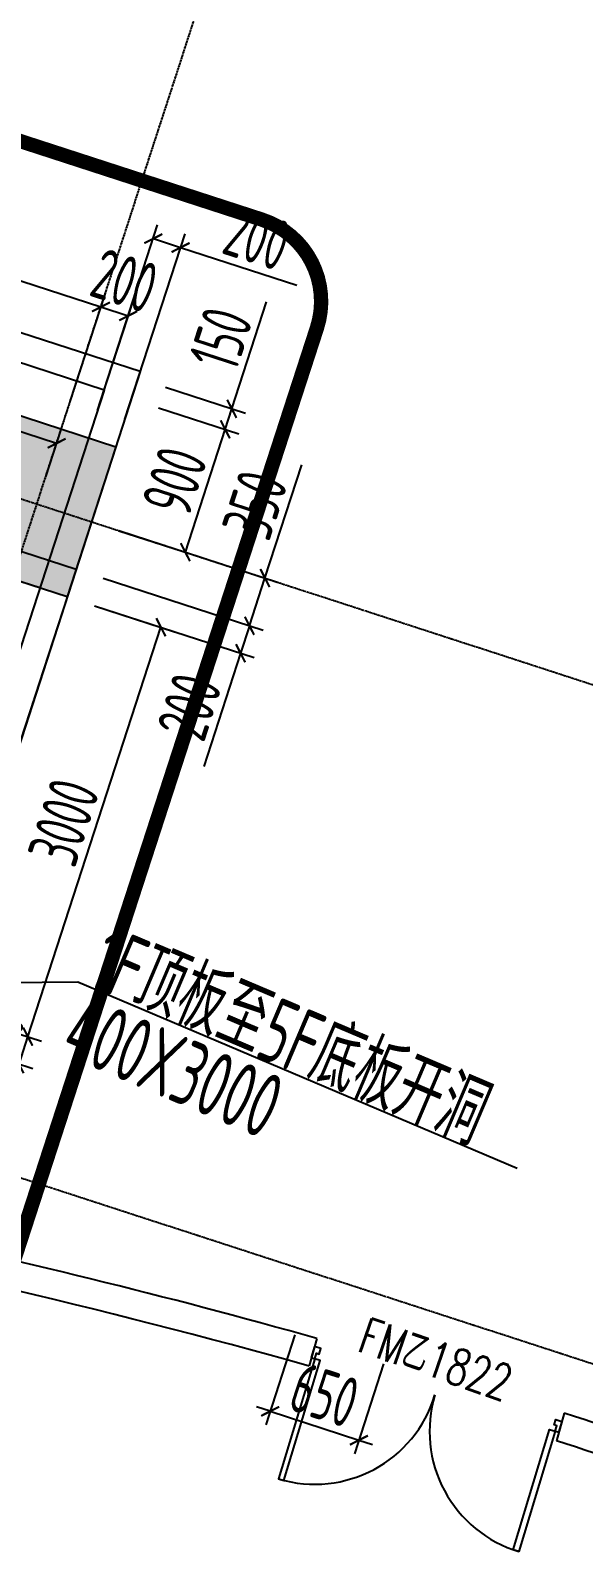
# Model space of a CAD drawing. Extents: x 11778731 to 12007717, y -6694179 to -6363962.
# Drawn here: x 11922685 to 11926542, y -6394229 to -6383683 of the extents above; entities that cross this region are included whole.
import ezdxf
from ezdxf.enums import TextEntityAlignment as Align
from ezdxf.xclip import XClip

# ---------------------------------------------------------------- set-up
doc = ezdxf.new("R2010")
doc.units = 0
doc.header["$LTSCALE"] = 10
doc.header["$MEASUREMENT"] = 0
doc.header["$XCLIPFRAME"] = 0
for name, pattern in [('A3-RG-axis-100$0$CENTER', [2, 1.25, -0.25, 0.25, -0.25]), ('A3-RI-3F$0$DASHED2', [0.375, 0.25, -0.125]), ('DASHED2', [0.375, 0.25, -0.125])]:
    doc.linetypes.add(name, pattern=pattern)
for name, color, linetype in [('A-CLOD', 200, 'Continuous'), ('A3-RB-3F-100$0$A-DIMS-100', 1, 'Continuous'), ('A3-RG-axis-100$0$A-DIMS-100', 1, 'Continuous'), ('A3-RG-axis-100$0$A-GRID', 1, 'A3-RG-axis-100$0$CENTER'), ('A3-RI-3F$0$A-DOOR', 32, 'Continuous'), ('A3-RI-3F$0$A-WALL', 7, 'Continuous'), ('A3-RS-1F$0$A-HATH-GRAY', 8, 'Continuous'), ('A3-RS-1F$0$A-WALL', 7, 'Continuous'), ('A3-SYMB-3F-100$0$A-SYMB', 4, 'Continuous'), ('A3-SYMB-3F-100$0$A-SYMB-AREA', 4, 'Continuous'), ('A3-SYMB-3F-100$0$A-SYMB-DOOR', 3, 'Continuous'), ('A3-SYMB-3F-100$0$A-SYMB-DOOR1', 3, 'Continuous'), ('A3-SYMB-3F-100$0$A-SYMB-DOOR2', 3, 'Continuous'), ('A3-SYMB-3F-100$0$A-SYMB-DOOR3', 3, 'Continuous'), ('A3-SYMB-3F-100$0$A-SYMB-NAME', 4, 'Continuous'), ('A3-SYMB-3F-100$0$A-SYMB-NAME-E', 4, 'Continuous')]:
    doc.layers.add(name, color=color, linetype=linetype)
doc.layers.add('A3-RI-3F$0$A-X-CHEK', color=6, linetype='A3-RI-3F$0$DASHED2', plot=False)
doc.layers.add('A3-RI-3F$0$AN-WNDW-CWMG', color=3, linetype='Continuous', lineweight=5)
doc.styles.add('A3-RB-3F-100$0$XD2008', font='xd-hzs.shx', dxfattribs={"width": 0.7, "bigfont": 'xd-hztxt.shx'})
doc.styles.add('A3-RG-axis-100$0$XD2008', font='xd-hzs.shx', dxfattribs={"width": 0.7, "bigfont": 'xd-hztxt.shx'})
doc.styles.add('A3-SYMB-3F-100$0$ECADI', font='hzs.shx', dxfattribs={"width": 0.7, "bigfont": 'hztxt.shx'})
doc.styles.add('A3-SYMB-3F-100$0$ECADI-TXT', font='simplex.shx', dxfattribs={"bigfont": 'hztxt.shx'})
doc.dimstyles.new('A3-RB-3F-100$0$XD100$0', dxfattribs={"dimscale": 100, "dimtxt": 3.5, "dimasz": 1, "dimexe": 1, "dimexo": 2, "dimgap": 0.5, "dimtad": 1, "dimdec": 0, "dimdsep": 46, "dimtxsty": 'A3-RB-3F-100$0$XD2008', "dimblk1": 'A3-RB-3F-100$0$_ARCHTICK', "dimblk2": 'A3-RB-3F-100$0$_ARCHTICK', "dimsah": 1, "dimcen": 2.5, "dimclrt": 4, "dimaunit": 1, "dimadec": 0, "dimazin": 0, "dimtfac": 1, "dimtdec": 0, "dimtix": 1, "dimtmove": 0, "dimatfit": 3, "dimfxl": 0, "dimtolj": 1, "dimtzin": 0, "dimarcsym": 0})
doc.dimstyles.new('A3-RG-axis-100$0$XD100$0', dxfattribs={"dimscale": 100, "dimtxt": 3.5, "dimasz": 1, "dimexe": 1, "dimexo": 2, "dimgap": 0.5, "dimtad": 1, "dimdec": 0, "dimdsep": 46, "dimtxsty": 'A3-RG-axis-100$0$XD2008', "dimblk1": 'A3-RG-axis-100$0$_ARCHTICK', "dimblk2": 'A3-RG-axis-100$0$_ARCHTICK', "dimsah": 1, "dimcen": 2.5, "dimclrt": 4, "dimaunit": 1, "dimadec": 0, "dimazin": 0, "dimtfac": 1, "dimtdec": 0, "dimtix": 1, "dimtmove": 0, "dimatfit": 3, "dimfxl": 0, "dimtolj": 1, "dimtzin": 0, "dimarcsym": 0})

# ---------------------------------------------------------------- blocks, each defined once
blk = doc.blocks.new('A3-RI-3F$0$J-双扇门-1800')
for points in [[(25, 80), (25, 955), (65, 955), (65, 80)], [(1775, 80), (1775, 955), (1735, 955), (1735, 80)], [(0, 80), (25, 80), (25, 40), (45, 40), (45, 0), (0, 0)], [(1800, 80), (1775, 80), (1775, 40), (1755, 40), (1755, 0), (1800, 0)]]:
    blk.add_lwpolyline(points, close=True)
for centre, start, end in [((25, 80), 360, 90), ((1775, 80), 90, 180)]:
    blk.add_arc(centre, 875, start, end)
blk = doc.blocks.new('A3-RI-3F')
at = {"layer": 'A3-RI-3F$0$A-WALL'}
for p, q in [((11923452, -6386062), (11916319, -6383744)), ((11923200, -6386190), (11916495, -6384011)), ((11923004, -6387441), (11916109, -6385200)), ((11922752, -6387569), (11916047, -6385390)), ((11923452, -6386062), (11921515, -6392022)), ((11923200, -6386190), (11921825, -6390422)), ((11924683, -6392798), (11924628, -6392990)), ((11926406, -6393319), (11926352, -6393511))]:
    blk.add_line(p, q, dxfattribs=at)
for radius, start, end in [(47350, 74.2763, 79.7429), (47550, 74.2763, 78.2067), (47550, 69.1562, 72.1069), (47350, 70.7531, 72.0977)]:
    blk.add_arc((11911797, -6438569), radius, start, end, dxfattribs=at)
at = {"layer": 'A3-RI-3F$0$A-X-CHEK'}
blk.add_line((11923112, -6387108), (11921721, -6391387), dxfattribs=at)
at = {"layer": 'A3-RI-3F$0$AN-WNDW-CWMG'}
blk.add_line((11922901, -6386461), (11923006, -6386139), dxfattribs=at)
at = {"layer": 'A3-RI-3F$0$A-DOOR', "rotation": 163.1893244103685}
blk.add_blockref('A3-RI-3F$0$J-双扇门-1800', (11926390, -6393376), dxfattribs=at)
blk = doc.blocks.new('A3-RG-axis-100$0$_ARCHTICK')
at = {"color": 0, "linetype": 'ByBlock', "const_width": 0.15}
blk.add_lwpolyline([(-0.5, -0.5), (0.5, 0.5)], dxfattribs=at)
blk = doc.blocks.new('*D266')
at = {"layer": 'A3-RG-axis-100$0$A-DIMS-100', "color": 0, "lineweight": -2}
for p, q in [((11924530, -6392774), (11924327, -6393401)), ((11925148, -6392975), (11924945, -6393602)), ((11924357, -6393306), (11924262, -6393275)), ((11924357, -6393306), (11924976, -6393507)), ((11924976, -6393507), (11925071, -6393538))]:
    blk.add_line(p, q, dxfattribs=at)
at = {"layer": 'A3-RG-axis-100$0$A-DIMS-100', "color": 0, "lineweight": -2, "xscale": 100, "yscale": 100, "zscale": 100}
for p, rotation in [((11924357, -6393306), 341.9977395335488), ((11924976, -6393507), 161.9977395335488)]:
    blk.add_blockref('A3-RG-axis-100$0$_ARCHTICK', p, dxfattribs=dict(at, rotation=rotation))
at = {"layer": 'A3-RG-axis-100$0$A-DIMS-100', "color": 4, "insert": (11924736, -6393192), "char_height": 350, "attachment_point": 5, "rotation": 341.9977, "style": 'A3-RG-axis-100$0$XD2008'}
blk.add_mtext('\\A1;650', dxfattribs=at)
blk = doc.blocks.new('A3-SYMB-3F-100$0$ECADI-TAG-DOOR')
at = {"layer": 'A3-SYMB-3F-100$0$A-SYMB-DOOR', "style": 'A3-SYMB-3F-100$0$ECADI-TXT', "width": 0.7}
for tag, p in [('门窗主编号1', (-6.41, 7.26)), ('门窗主编号2', (2.08, 7.26))]:
    blk.add_attdef(tag, p, '', height=2.5, dxfattribs=at)
at = {"layer": 'A3-SYMB-3F-100$0$A-SYMB-DOOR', "style": 'A3-SYMB-3F-100$0$ECADI-TXT', "width": 0.7, "flags": 1}
for tag, p in [('洞口尺寸(宽X高)', (-6.42, 1.62)), ('备注', (-6.39, -1.21))]:
    blk.add_attdef(tag, p, '', height=2.5, dxfattribs=at)
at = {"layer": 'A3-SYMB-3F-100$0$A-SYMB-DOOR1', "style": 'A3-SYMB-3F-100$0$ECADI-TXT', "width": 0.7}
blk.add_attdef('门窗辅编号1', (-6.41, 4.41), '', height=2.5, dxfattribs=at)
at = {"layer": 'A3-SYMB-3F-100$0$A-SYMB-DOOR2', "style": 'A3-SYMB-3F-100$0$ECADI-TXT', "width": 0.7}
blk.add_attdef('门窗辅编号2', (-2.86, 4.41), '', height=2.5, dxfattribs=at)
at = {"layer": 'A3-SYMB-3F-100$0$A-SYMB-DOOR3', "style": 'A3-SYMB-3F-100$0$ECADI-TXT', "width": 0.7}
blk.add_attdef('门窗辅编号3', (2.32, 4.41), '', height=2.5, dxfattribs=at)
blk = doc.blocks.new('A3-SYMB-3F-100$0$ECADI-TAG-ROOM')
at = {"layer": 'A3-SYMB-3F-100$0$A-SYMB-AREA', "style": 'A3-SYMB-3F-100$0$ECADI', "width": 0.7}
blk.add_attdef('340M2', text='', height=2.5, dxfattribs=at).set_placement((7.17, -1.75), align=Align.MIDDLE_LEFT)
at = {"layer": 'A3-SYMB-3F-100$0$A-SYMB-NAME', "style": 'A3-SYMB-3F-100$0$ECADI', "width": 0.7}
blk.add_attdef('CHINESENAME', (-5.13, 0.09), '', height=4.5, dxfattribs=at)
at = {"layer": 'A3-SYMB-3F-100$0$A-SYMB-NAME-E', "style": 'A3-SYMB-3F-100$0$ECADI', "width": 0.7}
for tag, p in [('ENGLISHHIGH', (-5.13, 8.04)), ('ENGLISHLOW', (-5.13, 4.84))]:
    blk.add_attdef(tag, p, '', height=2.5, dxfattribs=at)
blk = doc.blocks.new('A3-SYMB-3F-100')
at = {"layer": 'A3-SYMB-3F-100$0$A-SYMB'}
blk.add_lwpolyline([(11920522, -6390337), (11923016, -6390313), (11926079, -6391612)], dxfattribs=at)
ref = blk.add_blockref('A3-SYMB-3F-100$0$ECADI-TAG-ROOM', (11925152, -6391226), dxfattribs=dict(at, xscale=99.99999999989046, yscale=100.0000000001164, rotation=337.0000000001323))
ref.add_attrib('CHINESENAME', '1F顶板至5F底板开洞', (11923068, -6390332), dxfattribs={"height": 450, "rotation": 337, "style": 'A3-SYMB-3F-100$0$ECADI', "width": 0.7})
ref = blk.add_blockref('A3-SYMB-3F-100$0$ECADI-TAG-ROOM', (11924964, -6391702), dxfattribs=dict(at, xscale=99.99999999989046, yscale=100.0000000001164, rotation=337.0000000001323))
ref.add_attrib('CHINESENAME', '400X3000', (11922880, -6390808), dxfattribs={"height": 450, "rotation": 337, "style": 'A3-SYMB-3F-100$0$ECADI', "width": 0.7})
at = {"layer": 'A3-SYMB-3F-100$0$A-SYMB-DOOR'}
ref = blk.add_blockref('A3-SYMB-3F-100$0$ECADI-TAG-DOOR', (11925969, -6394002, -667), dxfattribs=dict(at, xscale=99.99999999997291, yscale=100, zscale=100, rotation=341.1066567178231))
ref.add_attrib('门窗主编号1', 'FM乙1822', dxfattribs={"height": 250, "rotation": 341.1067, "style": 'A3-SYMB-3F-100$0$ECADI-TXT', "width": 0.7}).set_placement((11925987, -6393238, -667), align=Align.RIGHT)
blk = doc.blocks.new('A3-RB-3F-100$0$_ARCHTICK')
at = {"color": 0, "linetype": 'ByBlock', "const_width": 0.15}
blk.add_lwpolyline([(-0.5, -0.5), (0.5, 0.5)], dxfattribs=at)
blk = doc.blocks.new('*D1306')
at = {"layer": 'A3-RB-3F-100$0$A-DIMS-100', "color": 0, "lineweight": -2}
for p, q in [((11916448, -6384154), (11916694, -6383399)), ((11916663, -6383494), (11923178, -6385611)), ((11922963, -6386271), (11923209, -6385516))]:
    blk.add_line(p, q, dxfattribs=at)
at = {"layer": 'A3-RB-3F-100$0$A-DIMS-100', "color": 0, "lineweight": -2, "xscale": 100, "yscale": 100, "zscale": 100}
for p, rotation in [((11916663, -6383494), 161.9999999986623), ((11923178, -6385611), 341.9999999986623)]:
    blk.add_blockref('A3-RB-3F-100$0$_ARCHTICK', p, dxfattribs=dict(at, rotation=rotation))
at = {"layer": 'A3-RB-3F-100$0$A-DIMS-100', "color": 4, "insert": (11919990, -6384338), "char_height": 350, "attachment_point": 5, "rotation": 342, "style": 'A3-RB-3F-100$0$XD2008'}
blk.add_mtext('\\A1;6850', dxfattribs=at)
blk = doc.blocks.new('*D1307')
at = {"layer": 'A3-RB-3F-100$0$A-DIMS-100', "color": 0, "lineweight": -2}
for p, q in [((11922963, -6386271), (11923209, -6385516)), ((11923153, -6386333), (11923399, -6385578)), ((11923178, -6385611), (11923368, -6385673))]:
    blk.add_line(p, q, dxfattribs=at)
at = {"layer": 'A3-RB-3F-100$0$A-DIMS-100', "color": 0, "lineweight": -2, "xscale": 100, "yscale": 100, "zscale": 100}
for p, rotation in [((11923178, -6385611), 161.9999999987524), ((11923368, -6385673), 341.9999999987524)]:
    blk.add_blockref('A3-RB-3F-100$0$_ARCHTICK', p, dxfattribs=dict(at, rotation=rotation))
at = {"layer": 'A3-RB-3F-100$0$A-DIMS-100', "color": 4, "insert": (11923342, -6385428), "char_height": 350, "attachment_point": 5, "rotation": 342, "style": 'A3-RB-3F-100$0$XD2008'}
blk.add_mtext('\\A1;200', dxfattribs=at)
blk = doc.blocks.new('*D901')
at = {"layer": 'A3-RB-3F-100$0$A-DIMS-100', "color": 0, "lineweight": -2}
for p, q in [((11923153, -6386333), (11923573, -6385040)), ((11923344, -6386394), (11923764, -6385102)), ((11923543, -6385135), (11923733, -6385197)), ((11923733, -6385197), (11924543, -6385460))]:
    blk.add_line(p, q, dxfattribs=at)
at = {"layer": 'A3-RB-3F-100$0$A-DIMS-100', "color": 0, "lineweight": -2, "xscale": 100, "yscale": 100, "zscale": 100}
for p, rotation in [((11923543, -6385135), 161.9999999986123), ((11923733, -6385197), 341.9999999986123)]:
    blk.add_blockref('A3-RB-3F-100$0$_ARCHTICK', p, dxfattribs=dict(at, rotation=rotation))
at = {"layer": 'A3-RB-3F-100$0$A-DIMS-100', "color": 4, "insert": (11924265, -6385133), "char_height": 350, "attachment_point": 5, "rotation": 342, "style": 'A3-RB-3F-100$0$XD2008'}
blk.add_mtext('\\A1;200', dxfattribs=at)
blk = doc.blocks.new('*D963')
at = {"layer": 'A3-RB-3F-100$0$A-DIMS-100', "color": 0, "lineweight": -2}
for p, q in [((11923580, -6386314), (11924139, -6386495)), ((11923766, -6387320), (11924044, -6386464)), ((11923302, -6387170), (11923861, -6387351))]:
    blk.add_line(p, q, dxfattribs=at)
at = {"layer": 'A3-RB-3F-100$0$A-DIMS-100', "color": 0, "lineweight": -2, "xscale": 100, "yscale": 100, "zscale": 100}
for p, rotation in [((11924044, -6386464), 72.0000752726444), ((11923766, -6387320), 252.0000752726444)]:
    blk.add_blockref('A3-RB-3F-100$0$_ARCHTICK', p, dxfattribs=dict(at, rotation=rotation))
at = {"layer": 'A3-RB-3F-100$0$A-DIMS-100', "color": 4, "insert": (11923691, -6386823), "char_height": 350, "attachment_point": 5, "rotation": 72.0001, "style": 'A3-RB-3F-100$0$XD2008'}
blk.add_mtext('\\A1;900', dxfattribs=at)
blk = doc.blocks.new('*D964')
at = {"layer": 'A3-RB-3F-100$0$A-DIMS-100', "color": 0, "lineweight": -2}
for p, q in [((11924090, -6386321), (11924332, -6385576)), ((11923627, -6386171), (11924185, -6386352)), ((11923580, -6386314), (11924139, -6386495)), ((11924044, -6386464), (11924090, -6386321))]:
    blk.add_line(p, q, dxfattribs=at)
at = {"layer": 'A3-RB-3F-100$0$A-DIMS-100', "color": 0, "lineweight": -2, "xscale": 100, "yscale": 100, "zscale": 100}
for p, rotation in [((11924090, -6386321), 72.0000752723444), ((11924044, -6386464), 252.0000752723444)]:
    blk.add_blockref('A3-RB-3F-100$0$_ARCHTICK', p, dxfattribs=dict(at, rotation=rotation))
at = {"layer": 'A3-RB-3F-100$0$A-DIMS-100', "color": 4, "insert": (11924013, -6385832), "char_height": 350, "attachment_point": 5, "rotation": 72.0001, "style": 'A3-RB-3F-100$0$XD2008'}
blk.add_mtext('\\A1;150', dxfattribs=at)
blk = doc.blocks.new('*D965')
at = {"layer": 'A3-RB-3F-100$0$A-DIMS-100', "color": 0, "lineweight": -2}
for p, q in [((11923132, -6387693), (11923691, -6387874)), ((11922669, -6390696), (11923596, -6387843)), ((11922205, -6390546), (11922764, -6390727))]:
    blk.add_line(p, q, dxfattribs=at)
at = {"layer": 'A3-RB-3F-100$0$A-DIMS-100', "color": 0, "lineweight": -2, "xscale": 100, "yscale": 100, "zscale": 100}
for p, rotation in [((11923596, -6387843), 71.99999999980696), ((11922669, -6390696), 251.9999999998069)]:
    blk.add_blockref('A3-RB-3F-100$0$_ARCHTICK', p, dxfattribs=dict(at, rotation=rotation))
at = {"layer": 'A3-RB-3F-100$0$A-DIMS-100', "color": 4, "insert": (11922918, -6389200), "char_height": 350, "attachment_point": 5, "rotation": 72, "style": 'A3-RB-3F-100$0$XD2008'}
blk.add_mtext('\\A1;3000', dxfattribs=at)
blk = doc.blocks.new('*D966')
at = {"layer": 'A3-RB-3F-100$0$A-DIMS-100', "color": 0, "lineweight": -2}
for p, q in [((11922205, -6390546), (11922764, -6390727)), ((11922143, -6390736), (11922702, -6390917)), ((11922607, -6390887), (11922669, -6390696))]:
    blk.add_line(p, q, dxfattribs=at)
at = {"layer": 'A3-RB-3F-100$0$A-DIMS-100', "color": 0, "lineweight": -2, "xscale": 100, "yscale": 100, "zscale": 100}
for p, rotation in [((11922669, -6390696), 71.99999999996987), ((11922607, -6390887), 251.9999999999699)]:
    blk.add_blockref('A3-RB-3F-100$0$_ARCHTICK', p, dxfattribs=dict(at, rotation=rotation))
at = {"layer": 'A3-RB-3F-100$0$A-DIMS-100', "color": 4, "insert": (11922424, -6390722), "char_height": 350, "attachment_point": 5, "rotation": 72, "style": 'A3-RB-3F-100$0$XD2008'}
blk.add_mtext('\\A1;200', dxfattribs=at)
blk = doc.blocks.new('*D967')
at = {"layer": 'A3-RB-3F-100$0$A-DIMS-100', "color": 0, "lineweight": -2}
for p, q in [((11923194, -6387502), (11924308, -6387864)), ((11923132, -6387693), (11924246, -6388054)), ((11924213, -6387833), (11924151, -6388024)), ((11924151, -6388024), (11923895, -6388813))]:
    blk.add_line(p, q, dxfattribs=at)
at = {"layer": 'A3-RB-3F-100$0$A-DIMS-100', "color": 0, "lineweight": -2, "xscale": 100, "yscale": 100, "zscale": 100}
for p, rotation in [((11924213, -6387833), 72.00826869583318), ((11924151, -6388024), 252.0082686958332)]:
    blk.add_blockref('A3-RB-3F-100$0$_ARCHTICK', p, dxfattribs=dict(at, rotation=rotation))
at = {"layer": 'A3-RB-3F-100$0$A-DIMS-100', "color": 4, "insert": (11923794, -6388396), "char_height": 350, "attachment_point": 5, "rotation": 72.0083, "style": 'A3-RB-3F-100$0$XD2008'}
blk.add_mtext('\\A1;200', dxfattribs=at)
blk = doc.blocks.new('*D968')
at = {"layer": 'A3-RB-3F-100$0$A-DIMS-100', "color": 0, "lineweight": -2}
for p, q in [((11924321, -6387500), (11924578, -6386711)), ((11923302, -6387169), (11924416, -6387531)), ((11924213, -6387833), (11924321, -6387500)), ((11923194, -6387502), (11924308, -6387864))]:
    blk.add_line(p, q, dxfattribs=at)
at = {"layer": 'A3-RB-3F-100$0$A-DIMS-100', "color": 0, "lineweight": -2, "xscale": 100, "yscale": 100, "zscale": 100}
for p, rotation in [((11924321, -6387500), 72.0082686959239), ((11924213, -6387833), 252.0082686959239)]:
    blk.add_blockref('A3-RB-3F-100$0$_ARCHTICK', p, dxfattribs=dict(at, rotation=rotation))
at = {"layer": 'A3-RB-3F-100$0$A-DIMS-100', "color": 4, "insert": (11924251, -6386989), "char_height": 350, "attachment_point": 5, "rotation": 72.0083, "style": 'A3-RB-3F-100$0$XD2008'}
blk.add_mtext('\\A1;350', dxfattribs=at)
blk = doc.blocks.new('*D841')
at = {"layer": 'A3-RB-3F-100$0$A-DIMS-100', "color": 0, "lineweight": -2}
for p, q in [((11921034, -6386222), (11921140, -6385894)), ((11921110, -6385989), (11922869, -6386561)), ((11922793, -6386794), (11922900, -6386465))]:
    blk.add_line(p, q, dxfattribs=at)
at = {"layer": 'A3-RB-3F-100$0$A-DIMS-100', "color": 0, "lineweight": -2, "xscale": 100, "yscale": 100, "zscale": 100}
for p, rotation in [((11921110, -6385989), 162.0002408722133), ((11922869, -6386561), 342.0002408722133)]:
    blk.add_blockref('A3-RB-3F-100$0$_ARCHTICK', p, dxfattribs=dict(at, rotation=rotation))
at = {"layer": 'A3-RB-3F-100$0$A-DIMS-100', "color": 4, "insert": (11922059, -6386061), "char_height": 350, "attachment_point": 5, "rotation": 342.0002, "style": 'A3-RB-3F-100$0$XD2008'}
blk.add_mtext('\\A1;1850', dxfattribs=at)
blk = doc.blocks.new('A3-RS-1F')
at = {"layer": 'A3-RS-1F$0$A-HATH-GRAY'}
blk.add_hatch(color=256, dxfattribs=at).paths.add_polyline_path([(11922181, -6387384), (11922521, -6386337), (11923282, -6386585), (11922942, -6387631)])
at = {"layer": 'A3-RS-1F$0$A-WALL'}
blk.add_lwpolyline([(11922181, -6387384), (11922521, -6386337), (11923282, -6386585), (11922942, -6387631)], close=True, dxfattribs=at)
blk = doc.blocks.new('A3-RG-axis-100')
at = {"layer": 'A3-RG-axis-100$0$A-GRID'}
for p, q in [((11921340.9, -6391263.8), (11928075.2, -6370537.5)), ((11908160.7, -6382249.8), (12003495.5, -6413225.9)), ((11907916.9, -6386902.1), (12002104.9, -6417505.7))]:
    blk.add_line(p, q, dxfattribs=at)
at = {"layer": 'A3-RG-axis-100$0$A-DIMS-100'}
dim = blk.add_aligned_dim(p1=(11924592.1, -6392583.6), p2=(11925210.3, -6392784.5), distance=-759.5, dimstyle='A3-RG-axis-100$0$XD100$0', dxfattribs=at)
dim.commit()
dim.dimension.update_dxf_attribs({"geometry": '*D266', "text_midpoint": (11924736, -6393192.3)})
blk = doc.blocks.new('A3-RB-3F-100')
at = {"layer": 'A3-RB-3F-100$0$A-DIMS-100'}
for p1, p2, distance, picture, middle in [((11916386.7, -6384344.2), (11922901.4, -6386461), 894, '*D1306', (11919989.8, -6384338.4)), ((11920972, -6386412.4), (11922731.4, -6386984.1), 445.3, '*D841', (11922058.9, -6386060.7)), ((11923111.9, -6387107.7), (11923390, -6386251.8), -687.3, '*D963', (11923690.7, -6386822.6)), ((11922014.9, -6390484), (11922942, -6387630.8), -687.3, '*D965', (11922918.1, -6389200.2))]:
    dim = blk.add_aligned_dim(p1=p1, p2=p2, distance=distance, dimstyle='A3-RB-3F-100$0$XD100$0', dxfattribs=at)
    dim.commit()
    dim.dimension.update_dxf_attribs({"geometry": picture, "text_midpoint": middle})
for base, p1, p2, angle, picture, middle in [((11923732.8, -6385196.8), (11923091.6, -6386522.8), (11923281.8, -6386584.6), 342, '*D901', (11924195.8, -6385347.2)), ((11923367.9, -6385672.6), (11922901.4, -6386461), (11923091.6, -6386522.8), 342, '*D1307', (11923272.7, -6385641.7)), ((11924090.1, -6386321.5), (11923390, -6386251.8), (11923436.4, -6386109.1), 72.00008, '*D964', (11924226.5, -6385901.4)), ((11924321.2, -6387500.4), (11923003.8, -6387440.5), (11923111.9, -6387107.7), 72.00827, '*D968', (11924464.8, -6387058.2)), ((11924213.1, -6387833.2), (11922942, -6387630.8), (11923003.8, -6387440.5), 72.00827, '*D967', (11924007.6, -6388465.8)), ((11922668.6, -6390696.4), (11921953.1, -6390674.2), (11922014.9, -6390484), 72, '*D966', (11922637.7, -6390791.5))]:
    dim = blk.add_linear_dim(base=base, p1=p1, p2=p2, angle=angle, dimstyle='A3-RB-3F-100$0$XD100$0', dxfattribs=at)
    dim.commit()
    dim.dimension.update_dxf_attribs({"geometry": picture, "text_midpoint": middle, "dimtype": 129})

msp = doc.modelspace()

# ---------------------------------------------------------------- linework, layer by layer
at = {"layer": 'A-CLOD', "linetype": 'DASHED2', "const_width": 100}
msp.add_lwpolyline([(11914605, -6381853), (11924298, -6385002, -0.414212), (11924683, -6385758), (11921994, -6394032, -0.414214), (11921238, -6394418), (11911546, -6391268, -0.414214), (11911160, -6390512), (11913849, -6382238, -0.414215)], format="xyb", close=True, dxfattribs=at)

# ---------------------------------------------------------------- block references
for name in ['A3-RG-axis-100', 'A3-RB-3F-100', 'A3-RI-3F', 'A3-RI-3F', 'A3-RI-3F', 'A3-SYMB-3F-100', 'A3-SYMB-3F-100']:
    msp.add_blockref(name, (0, 0))
ref = msp.add_blockref('A3-RS-1F', (0, 0))
XClip(ref).set_block_clipping_path([(11880575.4595815204, -6415096.270357037), (11910249.6177904997, -6426601.7009763205), (11922841.9025027994, -6430599.4828046197), (11977834.5324543808, -6451371.0095163761), (12008409.3102089595, -6381594.5835881606), (11890394.8696729206, -6356927.6296852781), (11884882.5177205391, -6396620.1386088813)])

doc.saveas('drawing.dxf')
